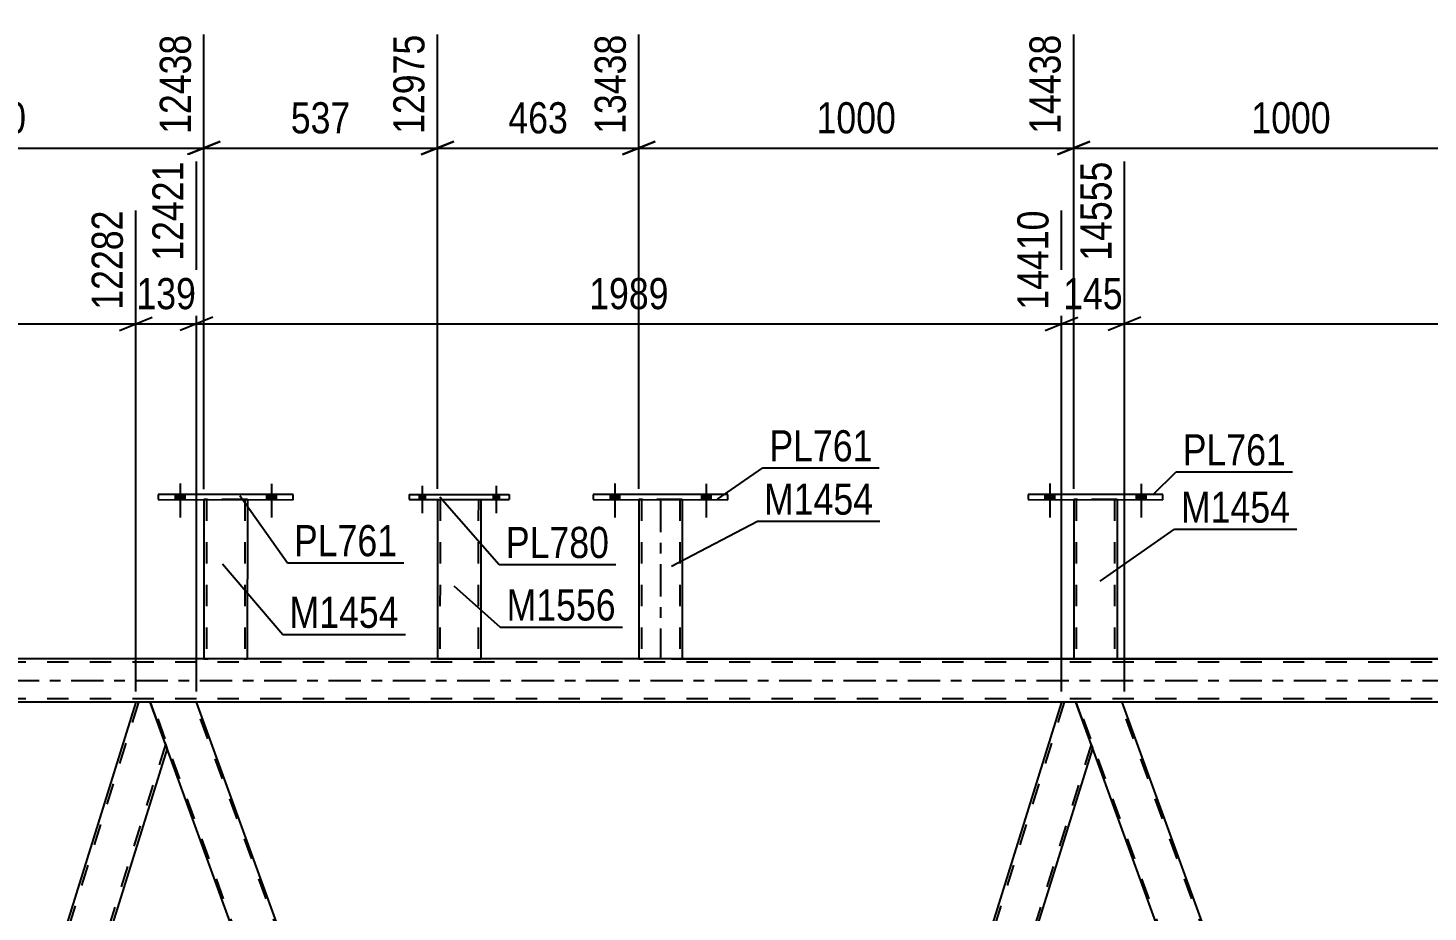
# Model space of a CAD drawing. Header units: millimetres. Extents: x 0 to 841, y 0 to 594.
# Drawn here: x 520.5 to 649.3, y 412.5 to 493.8 of the extents above; entities that cross this region are included whole.
import ezdxf

# ---------------------------------------------------------------- set-up
doc = ezdxf.new("R2010")
doc.units = ezdxf.units.MM
doc.linetypes.add('DXK_LINE_DOT2', pattern=[3.9198, 1.9599, -1.9599])
doc.linetypes.add('DXK_LINE_DOT3', pattern=[5.9187, 2.979, -0.9799, 0.9799, -0.9799])
doc.styles.add('Arial Narrow', font='ARIALN.TTF', dxfattribs={"height": 0.2})

# ---------------------------------------------------------------- blocks, each defined once
blk = doc.blocks.new('Part-318889158-3380 - 3138')
at = {"color": 2, "linetype": 'Continuous'}
for p, q in [((616.71, 450.38), (616.71, 435.74)), ((620.71, 450.37), (620.71, 435.74)), ((616.74, 435.74), (616.71, 435.74)), ((616.85, 435.74), (616.74, 435.74)), ((617, 435.74), (616.85, 435.74)), ((620.41, 435.74), (617, 435.74)), ((620.57, 435.74), (620.41, 435.74)), ((620.67, 435.74), (620.57, 435.74)), ((620.71, 435.74), (620.67, 435.74))]:
    blk.add_line(p, q, dxfattribs=at)
at = {"color": 7, "linetype": 'DXK_LINE_DOT2'}
for p, q in [((616.71, 450.38), (616.71, 450.38)), ((616.71, 450.38), (616.71, 450.38)), ((616.71, 450.38), (616.71, 450.38)), ((616.75, 450.38), (616.71, 450.38)), ((616.71, 450.38), (616.75, 450.38)), ((616.85, 450.38), (616.75, 450.38)), ((616.75, 450.38), (616.85, 450.38)), ((617.01, 450.38), (616.85, 450.38)), ((616.85, 450.38), (617.01, 450.38)), ((616.95, 450.38), (616.95, 450.38)), ((616.95, 450.38), (616.95, 435.74)), ((616.97, 450.38), (616.95, 450.38)), ((616.95, 450.38), (616.97, 450.38)), ((617.02, 450.38), (616.97, 450.38)), ((616.97, 450.38), (617.02, 450.38)), ((620.42, 450.38), (617.01, 450.38)), ((620.42, 450.38), (617.01, 450.38)), ((620.32, 450.38), (617.02, 450.38)), ((617.02, 450.38), (617.1, 450.38)), ((620.4, 450.38), (617.1, 450.38)), ((620.4, 450.38), (620.32, 450.38)), ((620.45, 450.38), (620.4, 450.38)), ((620.4, 450.38), (620.45, 450.38)), ((620.42, 450.38), (620.57, 450.38)), ((620.57, 450.38), (620.42, 450.38)), ((620.47, 450.38), (620.45, 450.38)), ((620.45, 450.38), (620.47, 450.38)), ((620.47, 450.38), (620.47, 450.38)), ((620.47, 450.38), (620.47, 435.74)), ((620.57, 450.38), (620.68, 450.38)), ((620.68, 450.38), (620.57, 450.38)), ((620.68, 450.38), (620.71, 450.38)), ((620.71, 450.38), (620.68, 450.38)), ((620.71, 450.38), (620.71, 450.38)), ((620.71, 450.38), (620.71, 450.37)), ((620.71, 450.37), (620.71, 450.38)), ((616.71, 435.74), (616.74, 435.74)), ((616.74, 435.74), (616.85, 435.74)), ((616.85, 435.74), (617, 435.74)), ((616.97, 435.74), (616.95, 435.74)), ((616.95, 435.74), (616.97, 435.74)), ((617.02, 435.74), (616.97, 435.74)), ((616.97, 435.74), (617.02, 435.74)), ((620.41, 435.74), (617, 435.74)), ((620.32, 435.74), (617.02, 435.74)), ((617.02, 435.74), (617.1, 435.74)), ((620.45, 435.74), (617.1, 435.74)), ((620.4, 435.74), (620.32, 435.74)), ((620.45, 435.74), (620.4, 435.74)), ((620.41, 435.74), (620.57, 435.74)), ((620.47, 435.74), (620.45, 435.74)), ((620.45, 435.74), (620.47, 435.74)), ((620.57, 435.74), (620.67, 435.74)), ((620.67, 435.74), (620.71, 435.74))]:
    blk.add_line(p, q, dxfattribs=at)
blk = doc.blocks.new('Bolt-318889158-3251 - 3138')
at = {"linetype": 'Continuous'}
for points in [[(614.07, 450.38), (614.95, 450.38), (614.95, 450.86), (614.07, 450.86)], [(622.47, 450.37), (623.35, 450.37), (623.35, 450.85), (622.47, 450.85)]]:
    blk.add_hatch(color=1, dxfattribs=at).paths.add_polyline_path(points)
at = {"color": 1, "linetype": 'Continuous'}
for p, q in [((614.07, 450.86), (614.07, 450.38)), ((614.51, 451.86), (614.51, 448.74)), ((614.95, 450.86), (614.95, 450.38)), ((622.47, 450.85), (622.47, 450.37)), ((622.91, 451.85), (622.91, 448.73)), ((623.35, 450.85), (623.35, 450.37))]:
    blk.add_line(p, q, dxfattribs=at)
blk = doc.blocks.new('Bolt-318889158-3250 - 3138')
at = {"linetype": 'Continuous'}
for points in [[(614.07, 450.38), (614.95, 450.38), (614.95, 450.86), (614.07, 450.86)], [(622.47, 450.37), (623.35, 450.37), (623.35, 450.85), (622.47, 450.85)]]:
    blk.add_hatch(color=1, dxfattribs=at).paths.add_polyline_path(points)
at = {"color": 1, "linetype": 'Continuous'}
for p, q in [((614.07, 450.86), (614.07, 450.38)), ((614.51, 451.86), (614.51, 448.74)), ((614.95, 450.86), (614.95, 450.38)), ((622.47, 450.85), (622.47, 450.37)), ((622.91, 451.85), (622.91, 448.73)), ((623.35, 450.85), (623.35, 450.37))]:
    blk.add_line(p, q, dxfattribs=at)
blk = doc.blocks.new('Part-318889158-3190 - 3138')
at = {"color": 2, "linetype": 'Continuous'}
for p, q in [((572.51, 450.86), (572.51, 450.38)), ((584.91, 450.85), (572.51, 450.86)), ((584.91, 450.37), (584.91, 450.85)), ((572.51, 450.38), (584.91, 450.37))]:
    blk.add_line(p, q, dxfattribs=at)
blk = doc.blocks.new('Part-318889158-3205 - 3138')
at = {"color": 2, "linetype": 'Continuous'}
for p, q in [((576.71, 450.38), (576.71, 435.74)), ((580.71, 450.37), (580.71, 435.74)), ((576.74, 435.74), (576.71, 435.74)), ((576.85, 435.74), (576.74, 435.74)), ((577, 435.74), (576.85, 435.74)), ((580.41, 435.74), (577, 435.74)), ((580.57, 435.74), (580.41, 435.74)), ((580.67, 435.74), (580.57, 435.74)), ((580.71, 435.74), (580.67, 435.74))]:
    blk.add_line(p, q, dxfattribs=at)
at = {"color": 7, "linetype": 'DXK_LINE_DOT2'}
for p, q in [((576.71, 450.38), (576.71, 450.38)), ((576.71, 450.38), (576.71, 450.38)), ((576.71, 450.38), (576.71, 450.38)), ((576.75, 450.38), (576.71, 450.38)), ((576.71, 450.38), (576.75, 450.38)), ((576.85, 450.38), (576.75, 450.38)), ((576.75, 450.38), (576.85, 450.38)), ((577.01, 450.38), (576.85, 450.38)), ((576.85, 450.38), (577.01, 450.38)), ((576.95, 450.38), (576.95, 450.38)), ((576.95, 450.38), (576.95, 435.74)), ((576.97, 450.38), (576.95, 450.38)), ((576.95, 450.38), (576.97, 450.38)), ((577.02, 450.38), (576.97, 450.38)), ((576.97, 450.38), (577.02, 450.38)), ((580.42, 450.38), (577.01, 450.38)), ((580.42, 450.38), (577.01, 450.38)), ((580.32, 450.38), (577.02, 450.38)), ((577.02, 450.38), (577.1, 450.38)), ((580.4, 450.38), (577.1, 450.38)), ((580.4, 450.38), (580.32, 450.38)), ((580.45, 450.38), (580.4, 450.38)), ((580.4, 450.38), (580.45, 450.38)), ((580.42, 450.38), (580.57, 450.38)), ((580.57, 450.38), (580.42, 450.38)), ((580.47, 450.38), (580.45, 450.38)), ((580.45, 450.38), (580.47, 450.38)), ((580.47, 450.38), (580.47, 450.38)), ((580.47, 450.38), (580.47, 435.74)), ((580.57, 450.38), (580.68, 450.38)), ((580.68, 450.38), (580.57, 450.38)), ((580.68, 450.38), (580.71, 450.38)), ((580.71, 450.38), (580.68, 450.38)), ((580.71, 450.38), (580.71, 450.38)), ((580.71, 450.38), (580.71, 450.37)), ((580.71, 450.37), (580.71, 450.38)), ((576.71, 435.74), (576.74, 435.74)), ((576.74, 435.74), (576.85, 435.74)), ((576.85, 435.74), (577, 435.74)), ((576.97, 435.74), (576.95, 435.74)), ((576.95, 435.74), (576.97, 435.74)), ((577.02, 435.74), (576.97, 435.74)), ((576.97, 435.74), (577.02, 435.74)), ((580.41, 435.74), (577, 435.74)), ((580.32, 435.74), (577.02, 435.74)), ((577.02, 435.74), (577.1, 435.74)), ((580.45, 435.74), (577.1, 435.74)), ((580.4, 435.74), (580.32, 435.74)), ((580.45, 435.74), (580.4, 435.74)), ((580.41, 435.74), (580.57, 435.74)), ((580.47, 435.74), (580.45, 435.74)), ((580.45, 435.74), (580.47, 435.74)), ((580.57, 435.74), (580.67, 435.74)), ((580.67, 435.74), (580.71, 435.74))]:
    blk.add_line(p, q, dxfattribs=at)
at = {"color": 7, "linetype": 'DXK_LINE_DOT3'}
blk.add_line((578.71, 450.38), (578.71, 435.74), dxfattribs=at)
blk = doc.blocks.new('Bolt-318889158-3406 - 3138')
at = {"linetype": 'Continuous'}
for points in [[(534.07, 450.38), (534.95, 450.38), (534.95, 450.86), (534.07, 450.86)], [(542.47, 450.37), (543.35, 450.37), (543.35, 450.85), (542.47, 450.85)]]:
    blk.add_hatch(color=1, dxfattribs=at).paths.add_polyline_path(points)
at = {"color": 1, "linetype": 'Continuous'}
for p, q in [((534.07, 450.86), (534.07, 450.38)), ((534.51, 451.86), (534.51, 448.74)), ((534.95, 450.86), (534.95, 450.38)), ((542.47, 450.85), (542.47, 450.37)), ((542.91, 451.85), (542.91, 448.73)), ((543.35, 450.85), (543.35, 450.37))]:
    blk.add_line(p, q, dxfattribs=at)
blk = doc.blocks.new('Bolt-318889158-3221 - 3138')
at = {"linetype": 'Continuous'}
for points in [[(534.07, 450.38), (534.95, 450.38), (534.95, 450.86), (534.07, 450.86)], [(542.47, 450.37), (543.35, 450.37), (543.35, 450.85), (542.47, 450.85)]]:
    blk.add_hatch(color=1, dxfattribs=at).paths.add_polyline_path(points)
at = {"color": 1, "linetype": 'Continuous'}
for p, q in [((534.07, 450.86), (534.07, 450.38)), ((534.51, 451.86), (534.51, 448.74)), ((534.95, 450.86), (534.95, 450.38)), ((542.47, 450.85), (542.47, 450.37)), ((542.91, 451.85), (542.91, 448.73)), ((543.35, 450.85), (543.35, 450.37))]:
    blk.add_line(p, q, dxfattribs=at)
blk = doc.blocks.new('Part-318889158-3442 - 3138')
at = {"color": 2, "linetype": 'Continuous'}
for p, q in [((621.16, 431.74), (616.9, 431.74)), ((663.53, 315.33), (621.16, 431.74)), ((659.27, 315.33), (618.43, 427.54))]:
    blk.add_line(p, q, dxfattribs=at)
at = {"color": 7, "linetype": 'DXK_LINE_DOT2'}
for p, q in [((616.9, 431.74), (618.43, 427.54)), ((661.2, 310.52), (617.08, 431.74)), ((665.11, 310.52), (620.99, 431.74)), ((661.03, 310.52), (659.27, 315.33)), ((665.28, 310.52), (663.53, 315.33)), ((665.28, 310.52), (661.03, 310.52))]:
    blk.add_line(p, q, dxfattribs=at)
blk = doc.blocks.new('Part-318889158-3304 - 3138')
at = {"color": 2, "linetype": 'Continuous'}
for p, q in [((615.59, 431.74), (578.88, 313.99)), ((616.9, 431.74), (615.59, 431.74)), ((618.43, 427.54), (616.9, 431.74)), ((618.45, 427.49), (581.99, 310.52)), ((580.15, 310.52), (578.9, 313.94))]:
    blk.add_line(p, q, dxfattribs=at)
at = {"color": 7, "linetype": 'DXK_LINE_DOT2'}
for p, q in [((615.84, 431.74), (579.02, 313.61)), ((618.32, 427.86), (581.74, 310.52)), ((618.45, 427.49), (618.43, 427.54)), ((618.45, 427.49), (618.43, 427.54)), ((578.88, 313.99), (578.88, 313.99)), ((578.9, 313.94), (578.88, 313.99)), ((581.99, 310.52), (580.15, 310.52))]:
    blk.add_line(p, q, dxfattribs=at)
blk = doc.blocks.new('Part-318889158-3369 - 3138')
at = {"color": 2, "linetype": 'Continuous'}
for p, q in [((555.59, 450.86), (555.59, 450.38)), ((555.59, 450.86), (564.79, 450.86)), ((564.79, 450.86), (564.79, 450.38)), ((555.59, 450.38), (564.79, 450.38))]:
    blk.add_line(p, q, dxfattribs=at)
at = {"color": 7, "linetype": 'DXK_LINE_DOT2'}
for p, q in [((555.59, 450.86), (564.79, 450.86)), ((555.59, 450.38), (564.79, 450.38))]:
    blk.add_line(p, q, dxfattribs=at)
blk = doc.blocks.new('Part-318889158-3375 - 3138')
at = {"color": 2, "linetype": 'Continuous'}
for p, q in [((612.51, 450.86), (612.51, 450.38)), ((624.91, 450.85), (612.51, 450.86)), ((624.91, 450.37), (624.91, 450.85)), ((612.51, 450.38), (624.91, 450.37))]:
    blk.add_line(p, q, dxfattribs=at)
blk = doc.blocks.new('Bolt-318889158-3776 - 3138')
at = {"linetype": 'Continuous'}
for points in [[(574.07, 450.38), (574.95, 450.38), (574.95, 450.86), (574.07, 450.86)], [(582.47, 450.37), (583.35, 450.37), (583.35, 450.85), (582.47, 450.85)]]:
    blk.add_hatch(color=1, dxfattribs=at).paths.add_polyline_path(points)
at = {"color": 1, "linetype": 'Continuous'}
for p, q in [((574.07, 450.86), (574.07, 450.38)), ((574.51, 451.86), (574.51, 448.74)), ((574.95, 450.86), (574.95, 450.38)), ((582.47, 450.85), (582.47, 450.37)), ((582.91, 451.85), (582.91, 448.73)), ((583.35, 450.85), (583.35, 450.37))]:
    blk.add_line(p, q, dxfattribs=at)
blk = doc.blocks.new('Part-318889158-3621 - 3138')
at = {"color": 2, "linetype": 'Continuous'}
for p, q in [((536.03, 431.74), (531.77, 431.74)), ((578.9, 313.94), (536.03, 431.74)), ((575.89, 310.52), (533.3, 427.54))]:
    blk.add_line(p, q, dxfattribs=at)
at = {"color": 7, "linetype": 'DXK_LINE_DOT2'}
for p, q in [((531.77, 431.74), (533.3, 427.54)), ((576.06, 310.52), (531.94, 431.74)), ((579.98, 310.52), (535.86, 431.74)), ((580.15, 310.52), (578.9, 313.94)), ((575.89, 310.52), (580.15, 310.52))]:
    blk.add_line(p, q, dxfattribs=at)
blk = doc.blocks.new('Part-318889158-3616 - 3138')
at = {"color": 7, "linetype": 'DXK_LINE_DOT2'}
for p, q in [((530.7, 431.74), (493.89, 313.62)), ((533.18, 427.86), (496.61, 310.52)), ((533.32, 427.49), (533.3, 427.54)), ((533.32, 427.49), (533.3, 427.54)), ((494.17, 315.33), (493.75, 313.99)), ((498.36, 315.33), (496.86, 310.52)), ((495.01, 310.52), (493.75, 313.99)), ((496.86, 310.52), (495.01, 310.52))]:
    blk.add_line(p, q, dxfattribs=at)
at = {"color": 2, "linetype": 'Continuous'}
for p, q in [((530.45, 431.74), (494.17, 315.33)), ((531.77, 431.74), (530.45, 431.74)), ((533.3, 427.54), (531.77, 431.74)), ((533.32, 427.49), (498.36, 315.33))]:
    blk.add_line(p, q, dxfattribs=at)
blk = doc.blocks.new('Part-318889158-3696 - 3138')
at = {"color": 7, "linetype": 'DXK_LINE_DOT2'}
for p, q in [((759.44, 435.42), (39.17, 435.42)), ((540.7, 435.74), (536.7, 435.74)), ((580.71, 435.74), (576.71, 435.74)), ((620.71, 435.74), (616.71, 435.74)), ((759.44, 432.06), (39.17, 432.06)), ((536.03, 431.74), (530.45, 431.74)), ((621.16, 431.74), (615.59, 431.74))]:
    blk.add_line(p, q, dxfattribs=at)
at = {"color": 2, "linetype": 'Continuous'}
for p, q in [((536.7, 435.74), (500.71, 435.74)), ((576.71, 435.74), (540.7, 435.74)), ((616.71, 435.74), (580.71, 435.74)), ((656.7, 435.74), (620.71, 435.74)), ((530.45, 431.74), (450.89, 431.74)), ((615.59, 431.74), (536.03, 431.74)), ((700.72, 431.74), (621.16, 431.74))]:
    blk.add_line(p, q, dxfattribs=at)
at = {"color": 7, "linetype": 'DXK_LINE_DOT3'}
blk.add_line((39.17, 433.74), (759.44, 433.74), dxfattribs=at)
blk = doc.blocks.new('Part-318889158-3704 - 3138')
at = {"color": 2, "linetype": 'Continuous'}
for p, q in [((558.19, 450.38), (558.18, 435.74)), ((562.19, 450.38), (562.18, 435.74)), ((558.18, 435.74), (562.18, 435.74))]:
    blk.add_line(p, q, dxfattribs=at)
at = {"color": 7, "linetype": 'DXK_LINE_DOT2'}
for p, q in [((558.19, 450.38), (562.19, 450.38)), ((558.43, 450.38), (558.42, 435.74)), ((561.95, 450.38), (561.94, 435.74)), ((561.89, 435.74), (561.92, 435.74)), ((561.89, 435.74), (561.92, 435.74)), ((561.92, 435.74), (561.94, 435.74)), ((561.92, 435.74), (561.94, 435.74))]:
    blk.add_line(p, q, dxfattribs=at)
blk = doc.blocks.new('Part-318889158-3770 - 3138')
at = {"color": 2, "linetype": 'Continuous'}
for p, q in [((536.71, 450.38), (536.7, 435.74)), ((540.71, 450.37), (540.7, 435.74)), ((536.74, 435.74), (536.7, 435.74)), ((536.84, 435.74), (536.74, 435.74)), ((537, 435.74), (536.84, 435.74)), ((540.41, 435.74), (537, 435.74)), ((540.56, 435.74), (540.41, 435.74)), ((540.67, 435.74), (540.56, 435.74)), ((540.7, 435.74), (540.67, 435.74))]:
    blk.add_line(p, q, dxfattribs=at)
at = {"color": 7, "linetype": 'DXK_LINE_DOT2'}
for p, q in [((536.71, 450.38), (536.71, 450.38)), ((536.71, 450.38), (536.71, 450.38)), ((536.71, 450.38), (536.71, 450.38)), ((536.74, 450.38), (536.71, 450.38)), ((536.71, 450.38), (536.74, 450.38)), ((536.85, 450.38), (536.74, 450.38)), ((536.74, 450.38), (536.85, 450.38)), ((537, 450.38), (536.85, 450.38)), ((536.85, 450.38), (537, 450.38)), ((536.95, 450.38), (536.94, 435.74)), ((536.95, 450.38), (536.95, 450.38)), ((536.97, 450.38), (536.95, 450.38)), ((536.95, 450.38), (536.97, 450.38)), ((537.02, 450.38), (536.97, 450.38)), ((536.97, 450.38), (537.02, 450.38)), ((540.41, 450.38), (537, 450.38)), ((540.41, 450.38), (537, 450.38)), ((540.32, 450.38), (537.02, 450.38)), ((537.02, 450.38), (537.1, 450.38)), ((540.4, 450.38), (537.1, 450.38)), ((540.4, 450.38), (540.32, 450.38)), ((540.45, 450.38), (540.4, 450.38)), ((540.4, 450.38), (540.45, 450.38)), ((540.41, 450.38), (540.57, 450.38)), ((540.57, 450.38), (540.41, 450.38)), ((540.47, 450.38), (540.45, 450.38)), ((540.45, 450.38), (540.47, 450.38)), ((540.47, 450.38), (540.46, 435.74)), ((540.47, 450.38), (540.47, 450.38)), ((540.57, 450.38), (540.67, 450.38)), ((540.67, 450.38), (540.57, 450.38)), ((540.67, 450.38), (540.71, 450.38)), ((540.71, 450.38), (540.67, 450.38)), ((540.71, 450.38), (540.71, 450.38)), ((540.71, 450.38), (540.71, 450.37)), ((540.71, 450.37), (540.71, 450.38)), ((536.7, 435.74), (536.74, 435.74)), ((536.74, 435.74), (536.84, 435.74)), ((536.84, 435.74), (537, 435.74)), ((536.96, 435.74), (536.94, 435.74)), ((536.94, 435.74), (536.96, 435.74)), ((537.01, 435.74), (536.96, 435.74)), ((536.96, 435.74), (537.01, 435.74)), ((540.41, 435.74), (537, 435.74)), ((540.31, 435.74), (537.01, 435.74)), ((537.01, 435.74), (537.09, 435.74)), ((540.44, 435.74), (537.09, 435.74)), ((540.39, 435.74), (540.31, 435.74)), ((540.44, 435.74), (540.39, 435.74)), ((540.41, 435.74), (540.56, 435.74)), ((540.46, 435.74), (540.44, 435.74)), ((540.44, 435.74), (540.46, 435.74)), ((540.56, 435.74), (540.67, 435.74)), ((540.67, 435.74), (540.7, 435.74))]:
    blk.add_line(p, q, dxfattribs=at)
blk = doc.blocks.new('Part-318889158-3775 - 3138')
at = {"color": 2, "linetype": 'Continuous'}
for p, q in [((532.51, 450.86), (532.51, 450.38)), ((544.91, 450.85), (532.51, 450.86)), ((544.91, 450.37), (544.91, 450.85)), ((532.51, 450.38), (544.91, 450.37))]:
    blk.add_line(p, q, dxfattribs=at)
blk = doc.blocks.new('Bolt-318889158-3777 - 3138')
at = {"linetype": 'Continuous'}
for points in [[(574.07, 450.38), (574.95, 450.38), (574.95, 450.86), (574.07, 450.86)], [(582.47, 450.37), (583.35, 450.37), (583.35, 450.85), (582.47, 450.85)]]:
    blk.add_hatch(color=1, dxfattribs=at).paths.add_polyline_path(points)
at = {"color": 1, "linetype": 'Continuous'}
for p, q in [((574.07, 450.86), (574.07, 450.38)), ((574.51, 451.86), (574.51, 448.74)), ((574.95, 450.86), (574.95, 450.38)), ((582.47, 450.85), (582.47, 450.37)), ((582.91, 451.85), (582.91, 448.73)), ((583.35, 450.85), (583.35, 450.37))]:
    blk.add_line(p, q, dxfattribs=at)
blk = doc.blocks.new('Bolt-318889158-3789 - 3138')
at = {"linetype": 'Continuous'}
for points in [[(556.51, 450.38), (557.07, 450.38), (557.07, 450.86), (556.51, 450.86)], [(556.51, 450.38), (557.07, 450.38), (557.07, 450.86), (556.51, 450.86)], [(563.31, 450.38), (563.87, 450.38), (563.87, 450.86), (563.31, 450.86)], [(563.31, 450.38), (563.87, 450.38), (563.87, 450.86), (563.31, 450.86)]]:
    blk.add_hatch(color=1, dxfattribs=at).paths.add_polyline_path(points)
at = {"color": 1, "linetype": 'Continuous'}
for p, q in [((556.51, 450.86), (556.51, 450.38)), ((556.51, 450.86), (556.51, 450.38)), ((556.79, 451.66), (556.78, 449.14)), ((556.79, 451.66), (556.78, 449.14)), ((557.07, 450.86), (557.07, 450.38)), ((557.07, 450.86), (557.07, 450.38)), ((563.31, 450.86), (563.31, 450.38)), ((563.31, 450.86), (563.31, 450.38)), ((563.59, 451.66), (563.58, 449.14)), ((563.59, 451.66), (563.58, 449.14)), ((563.87, 450.86), (563.87, 450.38)), ((563.87, 450.86), (563.87, 450.38))]:
    blk.add_line(p, q, dxfattribs=at)
blk = doc.blocks.new('StraightDimension-318889158-20201 - 3138')
at = {"color": 7, "linetype": 'Continuous'}
for p, q in [((536.03, 432.74), (536.03, 481.49)), ((615.59, 432.74), (615.59, 476.99)), ((537.53, 467.15), (534.53, 465.95)), ((536.03, 466.55), (615.59, 466.55)), ((614.09, 465.95), (617.09, 467.15))]:
    blk.add_line(p, q, dxfattribs=at)
at = {"color": 0}
blk.add_wipeout([(580.06, 467.3), (580.06, 471.5), (571.55, 471.5), (571.55, 467.3)], dxfattribs=at)
at = {"color": 3, "style": 'Arial Narrow'}
blk.add_text('1989', height=2.863, dxfattribs=at).set_placement((572.15, 467.9))
at = {"color": 0, "linetype": 'Continuous'}
blk.add_wipeout([(614.99, 477.59), (610.79, 477.59), (610.79, 467.25), (614.99, 467.25)], dxfattribs=at)
at = {"color": 3, "linetype": 'Continuous', "style": 'Arial Narrow'}
blk.add_text('14410', height=2.863, rotation=90.0002, dxfattribs=at).set_placement((614.39, 467.85))
blk = doc.blocks.new('StraightDimension-318889158-20200 - 3138')
at = {"color": 7, "linetype": 'Continuous'}
for p, q in [((621.39, 432.74), (621.39, 481.49)), ((615.59, 432.74), (615.59, 476.99)), ((614.09, 465.95), (617.09, 467.15)), ((615.59, 466.55), (621.39, 466.55)), ((622.89, 467.15), (619.89, 465.95))]:
    blk.add_line(p, q, dxfattribs=at)
at = {"color": 0}
blk.add_wipeout([(621.83, 467.3), (621.83, 471.5), (615.14, 471.5), (615.14, 467.3)], dxfattribs=at)
at = {"color": 3, "style": 'Arial Narrow'}
blk.add_text('145', height=2.863, dxfattribs=at).set_placement((615.74, 467.9))
at = {"color": 0, "linetype": 'Continuous'}
blk.add_wipeout([(620.79, 482.09), (616.59, 482.09), (616.59, 471.75), (620.79, 471.75)], dxfattribs=at)
at = {"color": 3, "linetype": 'Continuous', "style": 'Arial Narrow'}
blk.add_text('14555', height=2.863, rotation=90.0002, dxfattribs=at).set_placement((620.19, 472.35))
blk = doc.blocks.new('StraightDimension-318889158-19955 - 3138')
at = {"color": 7, "linetype": 'Continuous'}
for p, q in [((616.71, 451.38), (616.71, 493.16)), ((656.71, 451.38), (656.71, 493.16)), ((618.21, 483.32), (615.21, 482.12)), ((655.21, 482.12), (658.21, 483.32)), ((616.71, 482.72), (656.71, 482.72))]:
    blk.add_line(p, q, dxfattribs=at)
at = {"color": 0}
blk.add_wipeout([(640.97, 483.47), (640.97, 487.67), (632.45, 487.67), (632.45, 483.47)], dxfattribs=at)
at = {"color": 3, "style": 'Arial Narrow'}
blk.add_text('1000', height=2.863, dxfattribs=at).set_placement((633.05, 484.07))
at = {"color": 0, "linetype": 'Continuous'}
blk.add_wipeout([(656.11, 493.76), (651.91, 493.76), (651.91, 483.42), (656.11, 483.42)], dxfattribs=at)
at = {"color": 3, "linetype": 'Continuous', "style": 'Arial Narrow'}
blk.add_text('15438', height=2.863, rotation=90.0002, dxfattribs=at).set_placement((655.51, 484.02))
blk = doc.blocks.new('StraightDimension-318889158-19958 - 3138')
at = {"color": 7, "linetype": 'Continuous'}
for p, q in [((536.71, 451.34), (536.71, 493.16)), ((558.19, 451.38), (558.19, 493.16)), ((538.21, 483.32), (535.21, 482.12)), ((556.69, 482.12), (559.69, 483.32)), ((536.71, 482.72), (558.19, 482.72))]:
    blk.add_line(p, q, dxfattribs=at)
at = {"color": 0}
blk.add_wipeout([(550.79, 483.47), (550.79, 487.67), (544.1, 487.67), (544.1, 483.47)], dxfattribs=at)
at = {"color": 3, "style": 'Arial Narrow'}
blk.add_text('537', height=2.863, dxfattribs=at).set_placement((544.7, 484.07))
at = {"color": 0, "linetype": 'Continuous'}
blk.add_wipeout([(557.59, 493.76), (553.39, 493.76), (553.39, 483.42), (557.59, 483.42)], dxfattribs=at)
at = {"color": 3, "linetype": 'Continuous', "style": 'Arial Narrow'}
blk.add_text('12975', height=2.863, rotation=90.0002, dxfattribs=at).set_placement((556.99, 484.02))
blk = doc.blocks.new('StraightDimension-318889158-4243 - 3138')
at = {"color": 7, "linetype": 'Continuous'}
blk.add_line((579.71, 435.74), (800.05, 435.74), dxfattribs=at)
blk = doc.blocks.new('StraightDimension-318889158-19957 - 3138')
at = {"color": 7, "linetype": 'Continuous'}
for p, q in [((558.19, 451.38), (558.19, 493.16)), ((576.71, 451.38), (576.71, 493.16)), ((559.69, 483.32), (556.69, 482.12)), ((575.21, 482.12), (578.21, 483.32)), ((558.19, 482.72), (576.71, 482.72))]:
    blk.add_line(p, q, dxfattribs=at)
at = {"color": 0}
blk.add_wipeout([(570.79, 483.47), (570.79, 487.67), (564.11, 487.67), (564.11, 483.47)], dxfattribs=at)
at = {"color": 3, "style": 'Arial Narrow'}
blk.add_text('463', height=2.863, dxfattribs=at).set_placement((564.71, 484.07))
at = {"color": 0, "linetype": 'Continuous'}
blk.add_wipeout([(576.11, 493.76), (571.91, 493.76), (571.91, 483.42), (576.11, 483.42)], dxfattribs=at)
at = {"color": 3, "linetype": 'Continuous', "style": 'Arial Narrow'}
blk.add_text('13438', height=2.863, rotation=90.0002, dxfattribs=at).set_placement((575.51, 484.02))
blk = doc.blocks.new('StraightDimension-318889158-19956 - 3138')
at = {"color": 7, "linetype": 'Continuous'}
for p, q in [((576.71, 451.38), (576.71, 493.16)), ((616.71, 451.38), (616.71, 493.16)), ((578.21, 483.32), (575.21, 482.12)), ((615.21, 482.12), (618.21, 483.32)), ((576.71, 482.72), (616.71, 482.72))]:
    blk.add_line(p, q, dxfattribs=at)
at = {"color": 0}
blk.add_wipeout([(600.97, 483.47), (600.97, 487.67), (592.46, 487.67), (592.46, 483.47)], dxfattribs=at)
at = {"color": 3, "style": 'Arial Narrow'}
blk.add_text('1000', height=2.863, dxfattribs=at).set_placement((593.06, 484.07))
at = {"color": 0, "linetype": 'Continuous'}
blk.add_wipeout([(616.11, 493.76), (611.91, 493.76), (611.91, 483.42), (616.11, 483.42)], dxfattribs=at)
at = {"color": 3, "linetype": 'Continuous', "style": 'Arial Narrow'}
blk.add_text('14438', height=2.863, rotation=90.0002, dxfattribs=at).set_placement((615.51, 484.02))
blk = doc.blocks.new('StraightDimension-318889158-19959 - 3138')
at = {"color": 7, "linetype": 'Continuous'}
for p, q in [((496.71, 451.38), (496.71, 493.16)), ((536.71, 451.34), (536.71, 493.16)), ((498.21, 483.32), (495.21, 482.12)), ((535.21, 482.12), (538.21, 483.32)), ((496.71, 482.72), (536.71, 482.72))]:
    blk.add_line(p, q, dxfattribs=at)
at = {"color": 0}
blk.add_wipeout([(520.97, 483.47), (520.97, 487.67), (512.45, 487.67), (512.45, 483.47)], dxfattribs=at)
at = {"color": 3, "style": 'Arial Narrow'}
blk.add_text('1000', height=2.863, dxfattribs=at).set_placement((513.05, 484.07))
at = {"color": 0, "linetype": 'Continuous'}
blk.add_wipeout([(536.11, 493.76), (531.91, 493.76), (531.91, 483.42), (536.11, 483.42)], dxfattribs=at)
at = {"color": 3, "linetype": 'Continuous', "style": 'Arial Narrow'}
blk.add_text('12438', height=2.863, rotation=90.0002, dxfattribs=at).set_placement((535.51, 484.02))
blk = doc.blocks.new('StraightDimension-318889158-20199 - 3138')
at = {"color": 7, "linetype": 'Continuous'}
for p, q in [((621.39, 432.74), (621.39, 481.49)), ((700.72, 432.74), (700.72, 476.99)), ((622.89, 467.15), (619.89, 465.95)), ((621.39, 466.55), (700.72, 466.55)), ((699.22, 465.95), (702.22, 467.15))]:
    blk.add_line(p, q, dxfattribs=at)
at = {"color": 0}
blk.add_wipeout([(665.31, 467.3), (665.31, 471.5), (656.8, 471.5), (656.8, 467.3)], dxfattribs=at)
at = {"color": 3, "style": 'Arial Narrow'}
blk.add_text('1983', height=2.863, dxfattribs=at).set_placement((657.4, 467.9))
at = {"color": 0, "linetype": 'Continuous'}
blk.add_wipeout([(700.12, 477.59), (695.92, 477.59), (695.92, 467.25), (700.12, 467.25)], dxfattribs=at)
at = {"color": 3, "linetype": 'Continuous', "style": 'Arial Narrow'}
blk.add_text('16539', height=2.863, rotation=90.0002, dxfattribs=at).set_placement((699.52, 467.85))
blk = doc.blocks.new('StraightDimension-318889158-20202 - 3138')
at = {"color": 7, "linetype": 'Continuous'}
for p, q in [((536.03, 432.74), (536.03, 481.49)), ((530.45, 432.74), (530.45, 476.99)), ((528.95, 465.95), (531.95, 467.15)), ((530.45, 466.55), (536.03, 466.55)), ((537.53, 467.15), (534.53, 465.95))]:
    blk.add_line(p, q, dxfattribs=at)
at = {"color": 0}
blk.add_wipeout([(536.58, 467.3), (536.58, 471.5), (529.9, 471.5), (529.9, 467.3)], dxfattribs=at)
at = {"color": 3, "style": 'Arial Narrow'}
blk.add_text('139', height=2.863, dxfattribs=at).set_placement((530.5, 467.9))
at = {"color": 0, "linetype": 'Continuous'}
blk.add_wipeout([(535.43, 482.09), (531.23, 482.09), (531.23, 471.75), (535.43, 471.75)], dxfattribs=at)
at = {"color": 3, "linetype": 'Continuous', "style": 'Arial Narrow'}
blk.add_text('12421', height=2.863, rotation=90.0002, dxfattribs=at).set_placement((534.83, 472.35))
blk = doc.blocks.new('StraightDimension-318889158-20203 - 3138')
at = {"color": 7, "linetype": 'Continuous'}
for p, q in [((450.89, 432.74), (450.89, 481.49)), ((530.45, 432.74), (530.45, 476.99)), ((452.39, 467.15), (449.39, 465.95)), ((450.89, 466.55), (530.45, 466.55)), ((528.95, 465.95), (531.95, 467.15))]:
    blk.add_line(p, q, dxfattribs=at)
at = {"color": 0}
blk.add_wipeout([(494.93, 467.3), (494.93, 471.5), (486.42, 471.5), (486.42, 467.3)], dxfattribs=at)
at = {"color": 3, "style": 'Arial Narrow'}
blk.add_text('1989', height=2.863, dxfattribs=at).set_placement((487.02, 467.9))
at = {"color": 0, "linetype": 'Continuous'}
blk.add_wipeout([(529.85, 477.59), (525.65, 477.59), (525.65, 467.25), (529.85, 467.25)], dxfattribs=at)
at = {"color": 3, "linetype": 'Continuous', "style": 'Arial Narrow'}
blk.add_text('12282', height=2.863, rotation=90.0002, dxfattribs=at).set_placement((529.25, 467.85))
blk = doc.blocks.new('Mark-318889158-3186 - 3138')
at = {"color": 0}
blk.add_wipeout([(598.22, 453.9), (598.22, 456.9), (588.72, 456.9), (588.72, 453.9)], dxfattribs=at)
blk.add_wipeout([(598.22, 453.9), (598.22, 456.9), (588.72, 456.9), (588.72, 453.9)], dxfattribs=at)
at = {"color": 30, "linetype": 'Continuous'}
for p, q in [((583.95, 450.44), (588.12, 453.3)), ((588.12, 453.3), (598.82, 453.3))]:
    blk.add_line(p, q, dxfattribs=at)
at = {"color": 3, "style": 'Arial Narrow'}
blk.add_text('PL761', height=2.863, dxfattribs=at).set_placement((588.72, 453.9))
blk = doc.blocks.new('Mark-318889158-3201 - 3138')
at = {"color": 0}
blk.add_wipeout([(598.28, 449), (598.28, 452), (588.23, 452), (588.23, 449)], dxfattribs=at)
blk.add_wipeout([(598.28, 449), (598.28, 452), (588.23, 452), (588.23, 449)], dxfattribs=at)
at = {"color": 30, "linetype": 'Continuous'}
for p, q in [((579.71, 444.27), (587.63, 448.4)), ((587.63, 448.4), (598.88, 448.4))]:
    blk.add_line(p, q, dxfattribs=at)
at = {"color": 3, "style": 'Arial Narrow'}
blk.add_text('M1454', height=2.863, dxfattribs=at).set_placement((588.23, 449))
blk = doc.blocks.new('Mark-318889158-3376 - 3138')
at = {"color": 0}
blk.add_wipeout([(636.63, 448.26), (636.63, 451.26), (626.58, 451.26), (626.58, 448.26)], dxfattribs=at)
blk.add_wipeout([(636.63, 448.26), (636.63, 451.26), (626.58, 451.26), (626.58, 448.26)], dxfattribs=at)
at = {"color": 30, "linetype": 'Continuous'}
for p, q in [((619.14, 442.88), (625.98, 447.66)), ((625.98, 447.66), (637.23, 447.66))]:
    blk.add_line(p, q, dxfattribs=at)
at = {"color": 3, "style": 'Arial Narrow'}
blk.add_text('M1454', height=2.863, dxfattribs=at).set_placement((626.58, 448.26))
blk = doc.blocks.new('Mark-318889158-3365 - 3138')
at = {"color": 0}
blk.add_wipeout([(573.99, 445.01), (573.99, 448.01), (564.48, 448.01), (564.48, 445.01)], dxfattribs=at)
blk.add_wipeout([(573.99, 445.01), (573.99, 448.01), (564.48, 448.01), (564.48, 445.01)], dxfattribs=at)
at = {"color": 30, "linetype": 'Continuous'}
for p, q in [((558.42, 450.64), (563.88, 444.41)), ((563.88, 444.41), (574.59, 444.41))]:
    blk.add_line(p, q, dxfattribs=at)
at = {"color": 3, "style": 'Arial Narrow'}
blk.add_text('PL780', height=2.863, dxfattribs=at).set_placement((564.48, 445.01))
blk = doc.blocks.new('Mark-318889158-3766 - 3138')
at = {"color": 0}
blk.add_wipeout([(554.64, 438.59), (554.64, 441.59), (544.58, 441.59), (544.58, 438.59)], dxfattribs=at)
blk.add_wipeout([(554.64, 438.59), (554.64, 441.59), (544.58, 441.59), (544.58, 438.59)], dxfattribs=at)
at = {"color": 30, "linetype": 'Continuous'}
for p, q in [((538.43, 444.48), (543.98, 437.99)), ((543.98, 437.99), (555.24, 437.99))]:
    blk.add_line(p, q, dxfattribs=at)
at = {"color": 3, "style": 'Arial Narrow'}
blk.add_text('M1454', height=2.863, dxfattribs=at).set_placement((544.58, 438.59))
blk = doc.blocks.new('Mark-318889158-3371 - 3138')
at = {"color": 0}
blk.add_wipeout([(636.24, 453.53), (636.24, 456.53), (626.74, 456.53), (626.74, 453.53)], dxfattribs=at)
blk.add_wipeout([(636.24, 453.53), (636.24, 456.53), (626.74, 456.53), (626.74, 453.53)], dxfattribs=at)
at = {"color": 30, "linetype": 'Continuous'}
for p, q in [((623.99, 450.81), (626.14, 452.93)), ((626.14, 452.93), (636.84, 452.93))]:
    blk.add_line(p, q, dxfattribs=at)
at = {"color": 3, "style": 'Arial Narrow'}
blk.add_text('PL761', height=2.863, dxfattribs=at).set_placement((626.74, 453.53))
blk = doc.blocks.new('Mark-318889158-3700 - 3138')
at = {"color": 0}
blk.add_wipeout([(574.61, 439.26), (574.61, 442.26), (564.55, 442.26), (564.55, 439.26)], dxfattribs=at)
blk.add_wipeout([(574.61, 439.26), (574.61, 442.26), (564.55, 442.26), (564.55, 439.26)], dxfattribs=at)
at = {"color": 30, "linetype": 'Continuous'}
for p, q in [((559.69, 442.46), (563.95, 438.66)), ((563.95, 438.66), (575.21, 438.66))]:
    blk.add_line(p, q, dxfattribs=at)
at = {"color": 3, "style": 'Arial Narrow'}
blk.add_text('M1556', height=2.863, dxfattribs=at).set_placement((564.55, 439.26))
blk = doc.blocks.new('Mark-318889158-3771 - 3138')
at = {"color": 0}
blk.add_wipeout([(554.49, 445.18), (554.49, 448.18), (544.99, 448.18), (544.99, 445.18)], dxfattribs=at)
blk.add_wipeout([(554.49, 445.18), (554.49, 448.18), (544.99, 448.18), (544.99, 445.18)], dxfattribs=at)
at = {"color": 30, "linetype": 'Continuous'}
for p, q in [((540.02, 450.77), (544.39, 444.58)), ((544.39, 444.58), (555.09, 444.58))]:
    blk.add_line(p, q, dxfattribs=at)
at = {"color": 3, "style": 'Arial Narrow'}
blk.add_text('PL761', height=2.863, dxfattribs=at).set_placement((544.99, 445.18))

msp = doc.modelspace()

# ---------------------------------------------------------------- block references
for name in ['Part-318889158-3775 - 3138', 'Bolt-318889158-3406 - 3138', 'Bolt-318889158-3221 - 3138', 'Part-318889158-3369 - 3138', 'Bolt-318889158-3789 - 3138', 'Part-318889158-3190 - 3138', 'Bolt-318889158-3776 - 3138', 'Bolt-318889158-3777 - 3138', 'Part-318889158-3375 - 3138', 'Bolt-318889158-3251 - 3138', 'Bolt-318889158-3250 - 3138', 'Part-318889158-3770 - 3138', 'Part-318889158-3704 - 3138', 'Part-318889158-3205 - 3138', 'Part-318889158-3380 - 3138', 'Part-318889158-3696 - 3138', 'Part-318889158-3616 - 3138', 'Part-318889158-3621 - 3138', 'Part-318889158-3304 - 3138', 'Part-318889158-3442 - 3138']:
    msp.add_blockref(name, (0, 0))

# ---------------------------------------------------------------- next in the draw order: block references
msp.add_blockref('StraightDimension-318889158-20201 - 3138', (0, 0))

# ---------------------------------------------------------------- next in the draw order: block references
for name in ['StraightDimension-318889158-19958 - 3138', 'StraightDimension-318889158-20200 - 3138', 'Mark-318889158-3365 - 3138', 'Mark-318889158-3766 - 3138', 'Mark-318889158-3700 - 3138']:
    msp.add_blockref(name, (0, 0))

# ---------------------------------------------------------------- next in the draw order: block references
for name in ['StraightDimension-318889158-19959 - 3138', 'StraightDimension-318889158-19957 - 3138', 'StraightDimension-318889158-19955 - 3138', 'Mark-318889158-3771 - 3138', 'StraightDimension-318889158-4243 - 3138']:
    msp.add_blockref(name, (0, 0))

# ---------------------------------------------------------------- next in the draw order: block references
for name in ['StraightDimension-318889158-19956 - 3138', 'StraightDimension-318889158-20202 - 3138', 'StraightDimension-318889158-20199 - 3138']:
    msp.add_blockref(name, (0, 0))

# ---------------------------------------------------------------- next in the draw order: block references
for name in ['StraightDimension-318889158-20203 - 3138', 'Mark-318889158-3186 - 3138', 'Mark-318889158-3376 - 3138']:
    msp.add_blockref(name, (0, 0))

# ---------------------------------------------------------------- next in the draw order: block references
for name in ['Mark-318889158-3371 - 3138', 'Mark-318889158-3201 - 3138']:
    msp.add_blockref(name, (0, 0))

doc.saveas('drawing.dxf')
